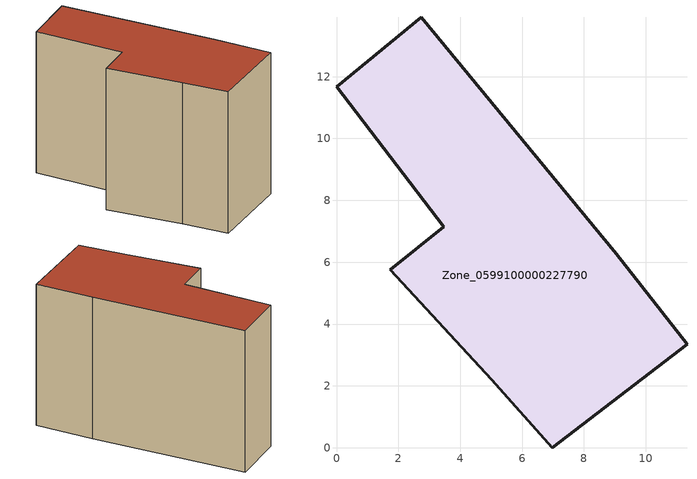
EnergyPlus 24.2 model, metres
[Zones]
Zone_0599100000227790
 floor ground (C_G): 1.74,5.75 3.47,7.15 0,11.67 2.74,13.92 9.05,6.27 11.34,3.35 6.98,0 5.02,2.19 z0
 wall outside (C_F): 3.47,7.15 1.74,5.75 5.02,2.19 6.98,0 11.34,3.35 9.05,6.27 2.74,13.92 0,11.67 3.47,7.15 z0:9.42
 roof outside (C_R): 2.74,13.92 0,11.67 3.47,7.15 1.74,5.75 5.02,2.19 6.98,0 11.34,3.35 9.05,6.27 z9.42
[BUILDING]
Pand.0599100000227790: North Axis=0; Terrain=City; Loads Convergence Tolerance Value=0.04; Temperature Convergence Tolerance Value=0.4; Solar Distribution=FullExterior; Maximum Number of Warmup Days=25; Minimum Number of Warmup Days=1
[Site:Location]
Rotterdam.The.Hague.AP_ZH_NLD Design_Conditions: Latitude=51.96; Longitude=4.45; Time Zone=1; Elevation=-4.5
[SITE:GROUNDTEMPERATURE:BUILDINGSURFACE]
18, 18, 18, 18, 18, 18, 18, 18, 18, 18, 18, 18
[MATERIAL] Thermal Absorptance=0.9; Solar Absorptance=0.7; Visible Absorptance=0.7
Name | Roughness | Thickness | Conductivity | Density | Specific Heat
G.TI.1946 | MediumSmooth | 0.15 | 1 | 540 | 1210
F.TI.1946 | Rough | 0.3 | 0.857143 | 1920 | 840
R.TI.1946 | MediumRough | 0.2 | 0.1 | 1500 | 1000
[CONSTRUCTION]
C_G: G.TI.1946
C_F: F.TI.1946
C_R: R.TI.1946
[ZONE]
Zone_0599100000227790: Type=1; Multiplier=1; Ceiling Height=Autocalculate; Volume=Autocalculate; Floor Area=autocalculate; Part of Total Floor Area=Yes
[ZONEINFILTRATION:DESIGNFLOWRATE]
Infil_Zone_0599100000227790: Zone or ZoneList or Space or SpaceList=Zone_0599100000227790; Schedule=AlwaysOn; Design Flow Rate Calculation Method=Flow/Area; Flow Rate per Floor Area=0.003; Constant Term Coefficient=1; Temperature Term Coefficient=0; Velocity Term Coefficient=0; Velocity Squared Term Coefficient=0
[HVACTEMPLATE:ZONE:IDEALLOADSAIRSYSTEM]
Zone_0599100000227790: Maximum Heating Supply Air Temperature=50; Minimum Cooling Supply Air Temperature=13; Maximum Heating Supply Air Humidity Ratio=0.0156; Minimum Cooling Supply Air Humidity Ratio=0.0077; Heating Limit=NoLimit; Cooling Limit=NoLimit; Dehumidification Control Type=ConstantSensibleHeatRatio; Cooling Sensible Heat Ratio=0.7; Dehumidification Setpoint=60; Humidification Control Type=None; Humidification Setpoint=30; Outdoor Air Method=None; Outdoor Air Flow Rate per Person=0.00944; Outdoor Air Flow Rate per Zone Floor Area=0; Outdoor Air Flow Rate per Zone=0; Demand Controlled Ventilation Type=None; Outdoor Air Economizer Type=NoEconomizer; Heat Recovery Type=None; Sensible Heat Recovery Effectiveness=0.7; Latent Heat Recovery Effectiveness=0.65
[ZONECONTROL:THERMOSTAT]
ThermostatControl_Zone_0599100000227790: Zone or ZoneList=Zone_0599100000227790; Control Type Schedule=DualSetpointControlType; Control 1=Thermostat_Zone_0599100000227790; Temperature Difference Between Cutout And Setpoint=0
[THERMOSTATSETPOINT:DUALSETPOINT]
Thermostat_Zone_0599100000227790: Heating Setpoint Temperature Schedule=HeatingSetpoint_Zone_0599100000227790; Cooling Setpoint Temperature Schedule=CoolingSetpoint_Zone_0599100000227790
[SCHEDULE:COMPACT]
HeatingSetpoint_Zone_0599100000227790: Through: 12/31, For: AllDays, Until: 24:00, 21
CoolingSetpoint_Zone_0599100000227790: Through: 12/31, For: AllDays, Until: 24:00, 24
DualSetpointControlType: Through: 12/31, For: AllDays, Until: 24:00, 4
AlwaysOn: Through: 12/31, For: AllDays, Until: 24:00, 1
